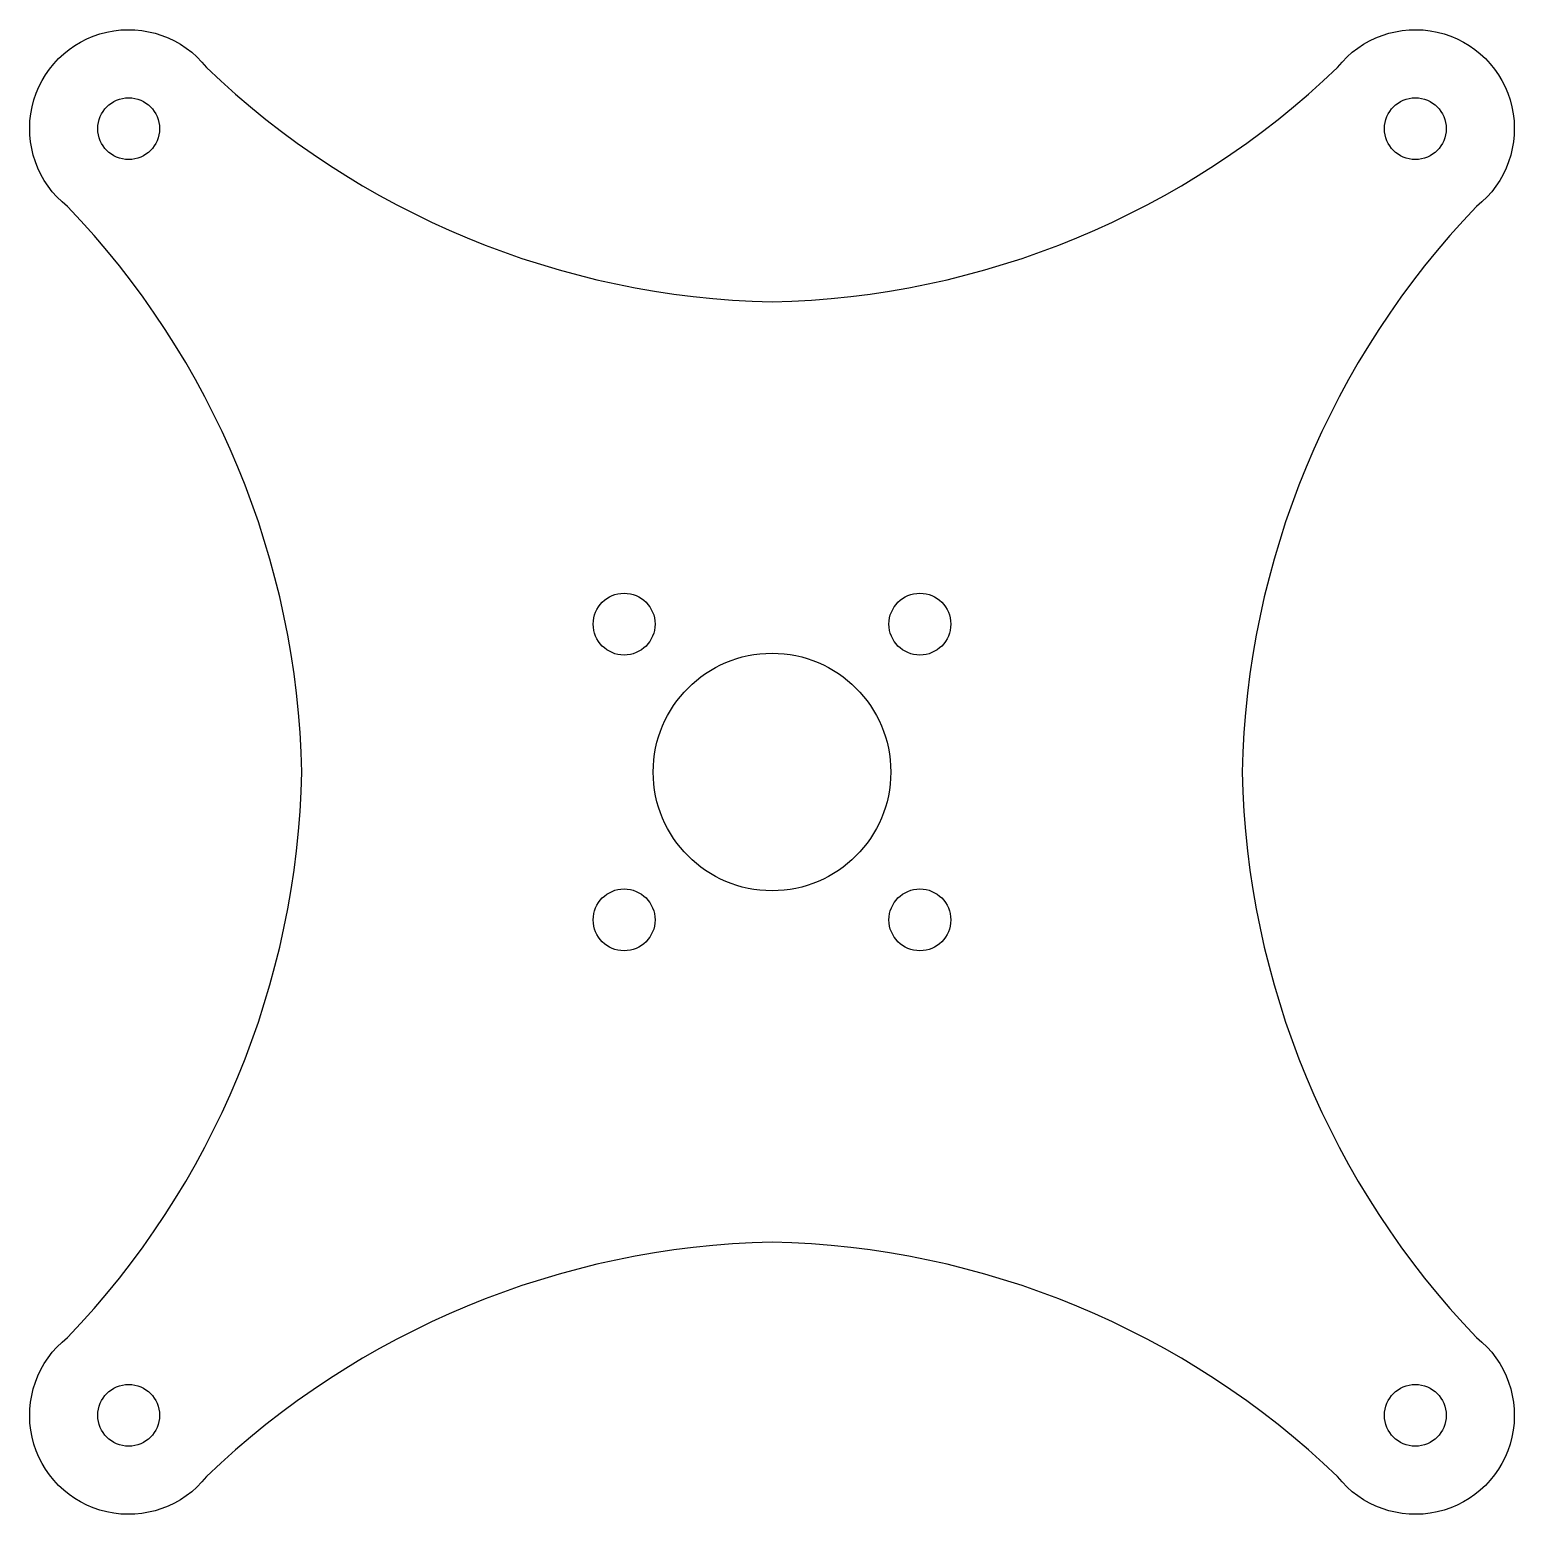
# Model space of a CAD drawing. Header units: millimetres. Extents: x -150 to 150, y -150 to 150.
import ezdxf

# ---------------------------------------------------------------- set-up
doc = ezdxf.new("R2010")
doc.units = ezdxf.units.MM
doc.layers.get('0').update_dxf_attribs({"linetype": 'CONTINUOUS'})

msp = doc.modelspace()

# ---------------------------------------------------------------- linework, layer by layer
msp.add_lwpolyline([(-142.37, -114.28, 0.188104), (-95, 0, 0.188104), (-142.37, 114.28, -1.126465), (-114.28, 142.37, 0.188104), (0, 95, 0.188104), (114.28, 142.37, -1.126465), (142.37, 114.28, 0.188104), (95, 0, 0.188104), (142.37, -114.28, -1.126465), (114.28, -142.37, 0.188104), (0, -95, 0.188104), (-114.28, -142.37, -1.126465)], format="xyb", close=True)
for centre, radius in [((-130, 130), 6.25), ((130, 130), 6.25), ((-29.88, 29.88), 6.25), ((29.88, 29.88), 6.25), ((0, 0), 24), ((-29.88, -29.88), 6.25), ((29.88, -29.88), 6.25), ((-130, -130), 6.25), ((130, -130), 6.25)]:
    msp.add_circle(centre, radius)

doc.saveas('drawing.dxf')
